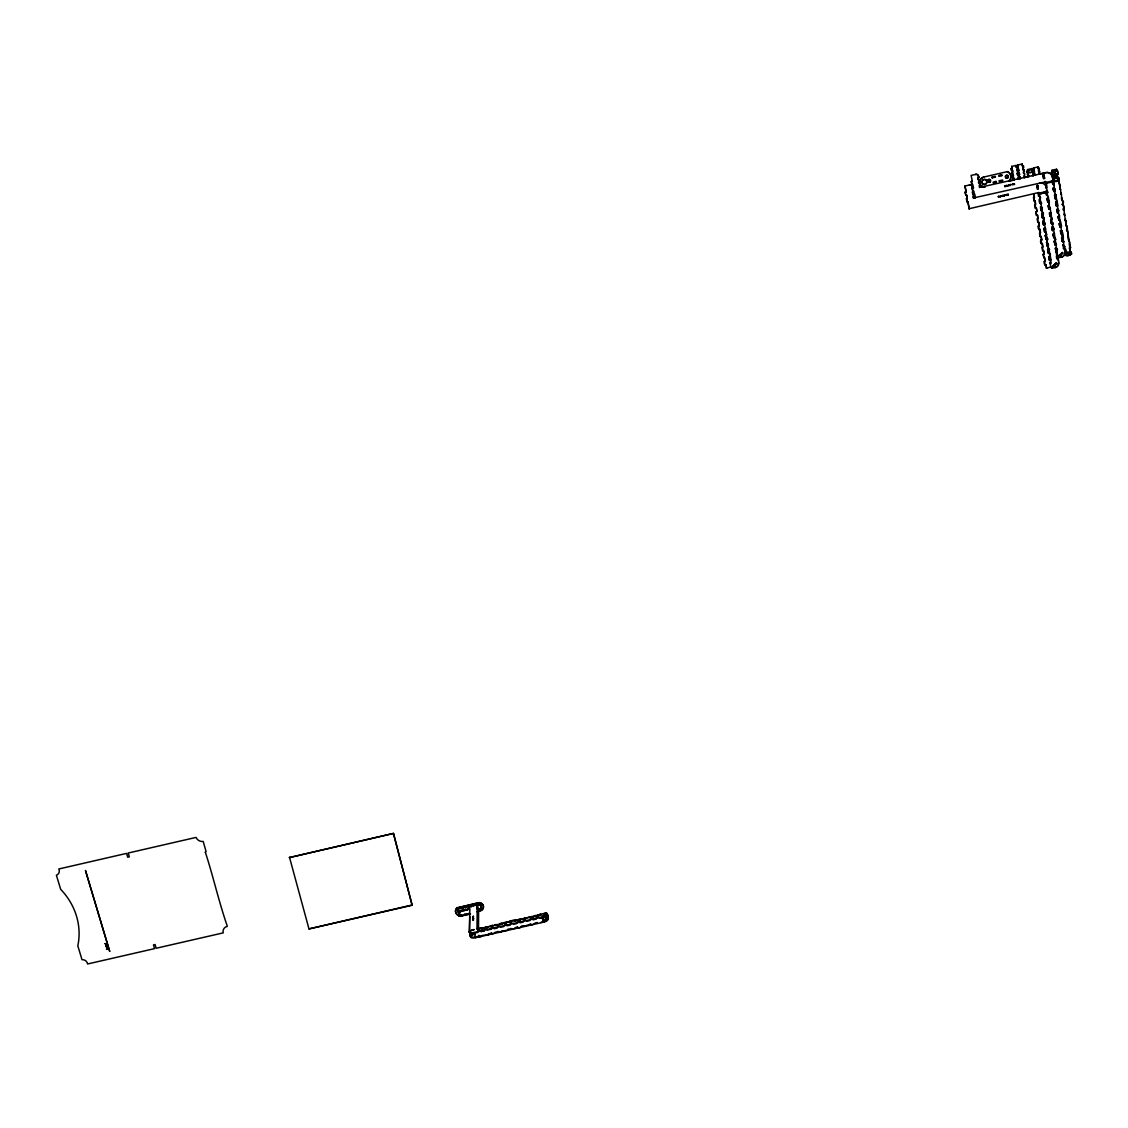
<?xml version="1.0" encoding="UTF-8"?>
<svg xmlns="http://www.w3.org/2000/svg" width="1128" height="1128" viewBox="0 0 1128 1128"><rect width="100%" height="100%" fill="white"/><g stroke="black" fill="none" stroke-linecap="round" stroke-linejoin="round"><path stroke-width="1.5" d="M482.474 928.922C485.872 926.398 491.329 926.906 495.502 925.059M478.709 935.902C477.905 937.847 483.151 936.367 481.952 935.465L488.635 934.731L488.452 933.674M490.765 929.204L487.507 929.951M475.396 933.265C471.349 933.152 474.676 932.814 477.75 932.489C476.538 930.783 481.473 929.655 481.007 931.742L484.264 930.685M481.501 928.936L481.289 927.808L477.158 928.753M479.894 935.916L479.104 935.605M476.947 911.706L480.161 910.677A4.329 4.075 -2.5 0 0 483.362 905.756A4.329 4.075 -2.5 0 0 478.159 902.752L457.263 907.828A4.78 4.498 -1.5 0 0 459.279 915.739L459.293 915.457A4.78 4.498 -1.5 0 1 457.277 907.532M477.807 929.401L477.779 930.896L478.596 929.218L477.99 930.149M480.161 910.959A4.329 4.075 -2.5 0 0 483.362 906.038A4.329 4.075 -2.5 0 0 478.159 903.034L478.159 902.752M478.54 929.007L478.61 909.027L477.299 909.337L478.794 909.746L478.61 909.027M477.341 929.5L477.525 904.712L471.292 906.136M477.37 928.062L477.525 904.712M475.114 934.238L471.969 934.915L472.153 935.662M470.432 932.828L470.348 936.113A5.287 1.946 -15.1 0 0 475.452 936.959L475.452 936.649M473.986 929.782L470.813 930.515L473.986 929.472M475.396 932.955L474.507 932.926M473.478 920.067L473.309 918.671M473.323 918.009L473.506 918.742L473.337 917.346M472.844 918.897L473.365 916.021L472.872 917.572M470.376 935.013L471.955 934.647L470.376 935.323L469.431 931.305M472.815 920.222L473.422 918.643M539.367 915.372L539.452 914.498L546.389 912.904A5.386 5.062 -5.9 0 1 547.658 918.107L547.785 919.63A4.075 1.509 -14.3 0 1 543.936 922.07L475.635 937.706A5.287 1.946 -15.1 0 1 470.545 936.846L470.658 931.925M474.507 933.237A5.287 1.946 -15.1 0 1 469.403 932.391L469.812 908.787L459.674 911.114A2.2 0.775 -15.2 0 1 457.559 910.789L457.742 911.509A2.2 0.79 -15.2 0 0 459.857 911.833L459.674 911.114M469.403 932.391L469.812 916.556M468.458 906.503L471.292 905.855L468.487 906.602M468.839 914.061L468.656 913.342M468.642 907.222L471.476 906.856M461.874 914.907L462.043 915.922L465.272 914.131C464.68 915.682 468.092 914.949 466.964 913.736M461.86 915.203L460.154 915.583L459.237 911.974L460.943 911.593C459.886 910.197 463.072 909.478 462.635 911.198L464.341 910.804C463.284 909.422 466.47 908.703 466.033 910.423L467.739 909.732M465.272 914.131L463.552 914.808M465.61 907.152L465.793 907.871M462.776 907.8L468.444 906.785L468.628 907.504M458.856 915.837L458.729 913.581L458.856 915.837A2.2 0.79 -15.2 0 0 460.957 916.162L470.531 913.976M457.742 911.509L457.63 909.267L462.762 908.096L462.945 908.815M289.501 857.294L308.973 928.922L412.143 905.262L393.517 833.395L289.417 857.576L393.517 833.395M457.94 911.607L458.546 910.564M482.897 927.639L482.262 928.668L477.144 929.063M492.316 925.482L490.793 925.834M505.414 923.268C502.242 922.309 498.322 926.173 495.502 924.749M501.72 923.832L504.851 922.408M506.458 922.253L505.837 923.282M520.6 919.01L520.361 919.856M525.324 917.924L525.084 918.77M530.033 916.852L529.793 917.684M530.019 917.346L533.699 916.486M538.423 915.414L534.728 915.569L534.644 916.458M1052.903 223.978L1052.762 223.104M308.973 928.922L412.185 904.966M540.918 914.935C541.059 913.003 538.465 916.641 537.859 914.85M534.122 916.5L538 915.287M519.204 919.517C522.786 918.573 527.537 918.404 530.019 916.655M506.613 923.183L506.444 922.041L523.928 918.742M516.046 921.026L515.863 919.884L519.091 919.658M511.322 922.098C510.279 920.293 514.269 919.588 514.664 921.026M505.048 923.465L504.865 922.718L509.574 921.632L509.771 922.38M481.318 928.189L501.622 923.705M487.564 926.751L487.381 927.766M482.84 927.836L481.289 927.808M470.757 932.292L471.081 933.871L472.519 933.335M1046.685 187.84C1042.089 173.881 1048.955 186.444 1046.121 188.235M1041.313 203.576L1040.932 202.222M1059.967 188.023L1060.376 189.363M1061.702 198.443L1061.744 199.529M1058.614 211.19L1057.994 209.822M1063.45 208.835L1064.071 210.203M1053.679 229.351L1053.637 228.279M1048.335 244.959C1047.686 241.646 1048.702 245.622 1048.42 245.157M1066.538 229.731L1067.469 229.153L1066.186 225.685M1067.765 234.709L1068.174 236.034M106.822 947.365C107.95 947.844 106.934 949.621 106.624 947.393M534.728 915.964L530.033 916.951L530.216 917.698L533.347 916.979M525.295 918.121L523.787 918.277M506.345 922.535L504.935 922.591M501.819 924.354L501.734 923.437M496.983 924.593L495.671 925.045M497.096 925.439L497.011 924.509M1054.06 170.821L1054.13 172.528M1054.102 185.373L1054.045 183.949M1048.279 198.429L1048.391 197.174M1043.809 219.326L1043.908 218.056M1050.901 214.01L1050.859 212.6M1062.731 203.463L1062.491 204.535M1058.459 211.359L1058.952 210.302L1057.768 209.836M1045.557 229.661L1045.501 228.265L1043.992 228.321L1044.599 231.874L1043.992 228.321M1063.182 208.821C1064.987 208.356 1064.028 204.774 1062.364 204.718M1052.65 224.359C1054.708 223.499 1050.661 222.301 1052.847 222.977M1064.465 213.841L1065.382 220.425M1066.2 224.19L1066.073 225.459M1067.92 234.525C1067.92 236.175 1067.722 239.799 1069.245 241.223M470.912 932.419L470.884 933.406M1069.64 244.832L1070.105 246.369M487.479 926.948L485.999 926.722M1059.121 255.52L1060.193 254.491L1061.011 255.139C1059.939 257.099 1058.233 255.492 1060.447 254.519M1061.251 253.462C1063.394 250.416 1061.124 255.52 1061.504 253.49M1061.829 254.082L1063.14 253.081L1062.308 252.432M1052.918 265.912L1053.975 264.883L1054.807 265.545C1054.257 267.942 1051.987 264.868 1053.749 266.575M1055.864 264.516L1055.047 263.853L1056.358 262.866L1056.936 263.487L1055.864 264.516L1056.936 263.487M1053.171 265.94L1054.229 264.911M1056.358 262.866L1055.047 263.853M1053.496 266.532L1054.807 265.545M543.893 921.167L545.233 920.589L544.373 919.842M547.024 918.093L543.047 921.012L547.024 918.093L545.43 914.371M542.737 919.771L542.131 917.275L543.484 916.697M529.934 917.135L525.31 918.037L525.493 918.784M1059.869 187.84L1058.642 177.829L1059.305 184.047M1047.207 193.367L1047.517 191.957M1040.086 198.697C1040.157 195.75 1041.031 197.767 1040.129 198.782M1048.744 203.844C1050.45 202.307 1048.18 198.965 1048.222 197.019M1056.894 204.647C1059.869 210.513 1055.272 196.399 1055.963 194.524M1061.18 192.916L1061.462 194.608M1061.603 198.26L1061.434 194.58M1044.866 223.104L1043.978 222.977L1043.033 212.882M1043.611 219.452C1046.008 218.888 1041.905 217.013 1043.992 217.93M1059.136 216.675C1059.587 212.445 1059.601 218 1059.502 220.2M1064.663 213.7L1063.901 214.687L1065.17 215.363M1045.148 229.872L1046.854 238.487L1045.303 228.166M1065.523 218.888L1065.1 220.087M1046.234 234.962L1045.952 233.284M1053.778 229.548L1054.074 233.961C1050.506 234.187 1055.963 238.812 1053.566 237.684M1065.325 220.51L1066.242 225.6M1054.201 234.835L1054.398 233.214M1061.744 232.185L1061.927 230.563L1060.39 230.775L1060.785 233.143M1067.243 229.238L1066.947 230.62M1067.666 234.511L1067.751 230.887L1066.848 230.746M1050.535 259.059C1051.705 264.22 1049.703 251.163 1048.575 248.738M1069.189 239.474L1069.034 241.18M1056.809 250.275L1057.288 249.302L1056.203 248.104M1049.731 255.548L1050.154 254.35M1070.049 244.621C1069.739 237.106 1068.174 246.412 1070.571 247.751L1069.457 247.934L1070.218 252.46L1071.332 252.291L1071.6 253.913A5.978 5.612 -56.3 0 1 1065.636 255.309L1065.114 253.659C1068.822 253.56 1062.9 242.887 1065.96 253.462M1068.019 252.376C1066.087 255.168 1071.515 253.067 1067.976 252.263M510.758 922.126L511.153 920.97M515.468 921.04L514.368 920.434M492.09 926.694L492.301 925.284M538.902 915.217L539.452 914.498M1054.045 170.666L1055.512 171.385L1054.116 172.654M1054.172 185.514L1052.255 177.025A5.922 5.555 -60.1 0 0 1045.726 172.626L1039.043 174.191L1039.381 171.103L1039.875 172.542M1055.216 189.504C1055.357 192.987 1054.567 187.544 1055.343 189.321M1060.574 189.377L1061.039 194.467M1055.441 196.004L1056.414 194.932L1055.145 194.256M1042.272 207.876C1042.427 211.345 1041.623 205.93 1042.399 207.693M1062.661 203.322C1065.833 201.404 1059.178 199.318 1062.266 198.049M1063.14 203.237L1062.167 204.309L1063.436 204.986M1049.026 205.465L1048.166 205.663L1048.772 209.244L1050.436 208.652L1050.027 207.326M1042.512 214.362L1043.485 213.53L1042.864 212.727M1051.423 219.72C1051.592 213.742 1050.647 212.416 1049.985 207.411M1064.395 213.685L1064.042 210.161M1051.62 219.424C1052.241 215.97 1052.325 219.213 1050.563 219.932M1044.274 224.712L1044.909 223.429M1060.658 227.109C1061.307 225.092 1061.251 221.37 1059.446 219.918M1053.989 234.906L1055.681 243.521L1054.342 233.299M1061.518 232.269C1063.154 251.981 1064.747 232.424 1061.236 230.535M1048.645 250.487L1049.604 249.697L1048.8 248.78M1057.077 251.798C1055.681 251.079 1059.164 248.696 1056.301 248.639M1064.113 247.709L1065.058 251.854A4.512 4.23 -56.3 0 1 1061.518 257.156L1061.265 257.128A4.512 4.23 -56.3 0 0 1064.804 251.826L1064.31 245.989M1064.367 247.737L1065.072 246.679L1064.268 246.003M971.842 184.795C974.197 185.824 968.881 181.608 972.35 181.34L971.095 175.432L975.79 174.389A2.538 2.411 -61.8 0 1 978.625 176.278L978.836 177.519L977.75 177.73L978.314 179.662L977.75 177.73M1011.619 166.436L1012.197 168.368L1011.619 166.436L1016.159 165.421L1016.497 167.367L1016.159 165.421M1017.639 165.026L1018.217 166.958L1017.639 165.026L1022.194 164.011L1022.518 165.957L1022.194 164.011M1011.097 168.58L1011.675 170.525L1011.097 168.58L1012.197 168.368M1016.257 167.367L1018.217 166.958M1022.278 165.971L1023.378 165.76L1023.181 169.849L1022.617 167.917M983.024 186.769A5.005 4.738 -61.4 0 1 983.461 177.124L1007.177 171.639A5.541 5.231 -61.1 0 1 1008.841 181.298L1008.615 181.298M1011.435 170.525L1012.535 170.314L1012.338 174.417L1011.774 172.471M1018.556 168.918C1015.595 167.889 1016.483 173.063 1018.88 170.864L1018.316 168.918L1018.88 170.864M978.103 179.662L979.174 179.465L979.527 181.411C977.779 180.72 978.484 184.71 979.865 183.356L979.682 187.431L979.132 185.5M971.264 181.537L972.35 181.34M991.935 177.11L995.347 176.363L995.474 177.11L992.048 177.857M1001.735 174.868C997.265 174.854 997.688 177.589 1001.861 175.615L1001.326 174.91M1022.941 169.863L1024.041 169.651L1024.379 171.597C1022.631 170.892 1023.322 174.91 1024.703 173.543L1024.52 177.632L1023.942 175.7M1033.488 167.973L1033.981 169.411L1033.488 167.973L1038.042 166.958L1038.282 168.41L1038.042 166.958M1027.509 169.581L1027.989 170.977L1027.509 169.581L1032.05 168.565L1032.289 169.975L1032.05 168.565M1012.098 174.417L1013.198 174.205L1013.014 178.294L1012.436 176.363M1017.259 173.218L1019.218 172.81L1019.557 174.755L1017.597 175.15L1017.259 173.218L1017.597 175.15M1026.889 171.188L1027.368 172.584L1026.889 171.188L1027.989 170.977M1032.05 169.975L1033.981 169.411M1038.042 168.41L1039.142 168.199L1038.775 171.301L1038.282 169.863M964.905 186.021L966.174 191.901L964.905 186.021L969.601 184.978A2.538 2.397 -61.5 0 1 972.435 186.867L972.815 194.129L972.265 192.183M1027.129 172.598L1028.228 172.387L1028.468 173.797L1027.368 173.994L1028.947 176.602L1023.97 177.716M1032.289 171.385L1034.235 170.864L1034.475 172.302L1032.529 172.795L1032.289 171.385L1032.529 172.795M1038.521 171.301L1039.635 171.103M996.235 181.495C991.738 181.495 992.217 184.202 996.362 182.242L995.827 181.537M999.196 180.762L1002.623 180.015L1002.75 180.762L999.323 181.495L999.422 180.748M1012.775 178.309L1013.86 178.097L1014.199 180.043L1008.897 181.227M1019.881 176.701L1020.22 178.633L1019.881 176.701L1017.921 177.096L1018.26 179.042M969.601 184.978L969.389 184.978A2.538 2.397 -61.5 0 1 972.209 186.867L972.435 188.094L973.506 187.854L972.703 184.597M973.506 187.854L971.575 188.305L972.773 190.04M1027.608 175.404L1028.708 175.192M1032.769 174.191L1033.248 175.601L1032.769 174.191L1034.714 173.754L1034.968 175.192L1034.714 173.754M1033.008 174.191L1033.868 173.994L1033.615 172.499M1052.015 170.257L1052.565 172.006L1052.015 170.257L1056.569 169.242L1058.304 174.304C1055.85 173.613 1058.769 181.016 1057.74 176.264M979.471 187.431L1045.98 172.626A5.922 5.555 -60.1 0 1 1052.509 177.011L1054.102 183.85M980.542 187.234L983.785 187.093M1017.273 179.267L1020.614 178.492M1032.346 175.756L1035.687 174.981M965.103 192.098L965.892 195.356L965.103 192.098L966.174 191.901M1051.451 172.203L1052.297 175.714L1051.451 172.203L1052.565 172.006M973.859 191.097C972.519 190.138 976.298 196.187 975.114 198.232M1008.432 184.992L1010.561 184.541L1010.688 185.288L1008.559 185.725L1008.432 184.992L1010.561 184.541M1014.495 184.4L1014.128 183.653L1012.239 184.104L1014.368 183.653L1014.495 184.4L1012.366 184.837L1012.465 184.104M1004.625 185.866L1006.768 185.429L1006.895 186.176L1004.752 186.613M965.681 195.356L966.752 195.158L967.048 201.856L966.259 198.598M972.604 194.115L973.675 193.917L973.506 197.992L972.942 196.061M1052.043 175.714L1053.157 175.517L1053.735 179.028L1052.875 179.225M1057.782 178.027L1058.896 177.815M973.295 197.992L1045.303 181.904M1052.001 180.804L1052.861 184.4L1052.001 180.804L1052.861 180.607M1046.544 182.313L1048.166 181.989L1048.321 182.877L1046.699 183.187M1049.435 182.553L1051.07 182.228L1050.915 181.354L1049.294 181.678L1049.689 182.553L1049.548 181.678M966.823 201.856L967.894 201.658L969.163 208.765L967.894 201.658M998.421 196.427L1000.55 195.99L1000.677 196.737L998.548 197.174L998.421 196.427L998.548 197.174M1002.228 195.539L1004.357 195.102L1004.484 195.849L1002.355 196.286L1002.228 195.539L1002.355 196.286M1006.021 194.65L1008.15 194.213L1008.277 194.961L1006.148 195.398L1006.021 194.65L1006.148 195.398M1052.607 184.4L1053.721 184.202L1054.525 189.053M1053.806 191.563C1056.146 191.845 1051.649 190.773 1053.199 187.981L1054.06 187.784M968.952 208.765L1039.057 192.465L1040.707 202.236M1045.755 191.365L1046.601 194.947L1045.755 191.365L1046.854 191.168M1041.919 192.55L1040.298 192.874L1040.693 193.748L1042.075 193.424L1041.919 192.55L1042.075 193.424M1043.047 192.225L1044.669 191.915L1044.81 192.789C1043.019 194.58 1042.864 190.829 1043.442 193.099M1041.821 193.424L1040.693 193.748M1043.188 193.099L1044.81 192.789M1033.417 197.442L1034.263 201.024L1033.657 193.663L1034.517 197.245M1046.361 194.947L1047.461 194.749L1048.067 198.331L1046.995 193.452L1047.954 192.38L1046.699 191.704M1054.412 195.144L1055.258 198.725L1054.821 190.801M1034.024 201.01L1035.123 200.826L1035.476 208.172L1034.63 204.591M1039.156 199.811L1040.27 199.628L1039.071 193.988M1046.953 198.528L1047.813 202.109L1046.953 198.528L1047.813 198.331M1047.207 198.528L1048.067 198.331M1055.004 198.725L1055.864 198.528M1039.367 201.01L1039.762 203.392L1040.876 203.195L1041.595 207.439M1047.56 202.095L1048.673 201.912M1055.611 202.293C1056.612 199.036 1056.668 211.641 1055.864 202.307M1035.236 208.158L1036.336 207.975L1036.942 211.542L1035.842 211.726L1036.449 215.293L1037.548 215.11L1037.901 222.427L1037.055 218.846M1040.369 206.96L1041.229 206.762M1056.203 205.86L1057.317 205.677L1058.022 209.85L1057.655 209.23M1040.58 208.144L1040.975 210.527C1043.64 208.849 1042.413 220.256 1041.891 209.173M1048.772 209.244L1049.618 209.032M1058.261 212.797L1057.401 212.995L1056.809 209.427L1057.909 209.244M1036.449 215.293L1037.548 215.11M1042.441 213.897L1041.581 214.094L1042.681 213.911M1041.778 215.279L1042.187 217.662L1043.047 217.464M1049.562 213.996L1049.971 216.364L1050.831 216.167M1058.402 218.931L1057.994 216.562L1058.854 216.364L1060.616 225.388M1057.994 216.562L1059.107 216.379L1058.304 211.599M1037.661 222.413L1038.761 222.23L1039.367 225.783C1035.941 225.515 1041.031 234.469 1038.507 225.981M1045.332 228.138L1044.5 224.585L1043.4 224.768L1042.794 221.215L1043.64 221.017M1058.6 220.115L1059.714 219.932M1038.268 225.967L1039.367 225.783M1043.4 224.768L1044.923 224.514L1044.796 223.231M1050.774 221.116L1053.721 228.152M1051.169 223.485L1052.283 223.302M1059.587 226.051L1059.192 223.682L1060.052 223.471M1038.874 229.52L1039.974 229.337L1040.326 236.64L1039.48 233.073M1052.015 227.052C1054.06 235.569 1050.112 226.376 1052.621 226.841M1060.362 225.36C1063.986 225.586 1058.445 228.406 1060.898 227.052L1061.49 230.606L1060.39 230.775M1044.599 231.874L1045.459 231.677M1052.368 230.591L1054.031 229.167L1053.073 228.039M1040.086 236.612L1041.186 236.443L1041.778 239.982C1039.607 239.432 1040.524 244.818 1042.385 243.535L1042.737 250.811L1041.891 247.243M1047.729 243.648L1045.205 235.428L1046.939 234.455L1045.98 233.327M1052.96 234.131L1054.074 233.961M1040.679 240.165L1041.778 239.982M1045.797 238.967L1046.897 238.798M1061.575 237.881L1062.421 241.448L1061.575 237.881L1062.435 237.67M1041.285 243.704L1042.385 243.535M1046.403 242.52C1047.39 239.305 1047.475 251.77 1046.657 242.534M1054.158 241.223L1055.018 244.79L1054.158 241.223L1055.018 241.025M1062.167 241.42L1063.281 241.237L1064.085 246.017M1046.995 246.059C1049.519 244.184 1048.405 255.591 1048.025 245.382M1054.765 244.762L1055.864 244.593L1056.555 248.668M1062.759 244.959C1063.366 243.436 1064.437 249.796 1063.351 248.498M1042.484 250.783L1043.583 250.613L1044.19 254.138L1043.09 254.308L1045.388 261.202C1043.217 260.638 1044.133 266.011 1045.994 264.727L1046.587 268.252L1045.741 264.699L1044.895 264.897M1047.602 249.584L1048.448 253.151L1047.602 249.584L1048.702 249.415M1056.203 251.868L1055.357 248.301L1056.457 248.132M1065.452 248.95L1064.606 249.147M1048.208 253.123L1049.054 252.926M1055.949 251.84L1056.809 251.643M1057.063 251.671L1056.231 251.995M1048.8 256.648C1050.69 254.815 1047.08 261.076 1050.506 260.018L1051.099 263.543L1049.999 263.712M1056.583 250.36L1057.655 255.196C1055.47 254.646 1056.386 260.018 1058.247 258.735L1058.84 262.26A4.498 4.23 -55.8 0 1 1055.314 267.547L1051.663 268.309L1051.381 266.687L1051.663 268.309M1070.218 252.46L1071.332 252.291M1065.114 253.659L1066.214 253.49M1057.585 256.296L1056.739 256.493L1057.838 256.338L1058.12 257.959L1057.838 256.338M1057.867 257.917L1061.518 257.156M1044.288 261.372L1045.388 261.202M1049.392 260.187L1050.506 260.018M1057.148 258.904L1058.247 258.735M1049.773 262.359L1050.619 262.161M1051.634 266.73L1046.347 268.224M457.263 907.828L478.159 903.034M476.397 905.728L477.708 905.431M466.95 914.032L468.656 913.638M472.688 916.838L473.464 916.655M472.66 918.164L473.436 917.98M472.632 919.489L473.407 919.306M546.417 913.201L544.894 913.243L545.106 914.286L546.417 913.201A5.386 5.076 -5.9 0 1 547.686 918.418L546.206 918.756M477.99 929.655L478.794 929.472M538.07 915.908L534.94 916.613L534.757 915.88M477.793 929.895L478.582 929.712M477.793 930.389L478.582 930.219M469.22 931.657A5.287 1.946 -15.1 0 0 474.31 932.489L542.653 916.852A4.075 1.509 -14.3 0 0 546.516 914.413L546.699 915.16A4.075 1.509 -14.3 0 1 542.836 917.6L539.579 918.333C540.016 916.246 535.095 917.374 536.322 919.08L533.079 919.828C533.516 917.741 528.581 918.869 529.822 920.575L526.564 921.322C527.002 919.221 522.081 920.363 523.307 922.07L520.05 922.803C520.501 920.716 515.566 921.844 516.793 923.55L513.55 924.297C513.987 922.21 509.066 923.338 510.293 925.045L507.036 925.792C507.487 923.691 502.552 924.819 503.779 926.539L500.522 927.272C500.987 925.186 496.052 926.314 497.279 928.02L494.022 928.767C494.473 926.68 489.538 927.808 490.765 929.514M547.686 918.418L545.994 917.713M478.906 935.859L479.696 935.676M475.452 936.959L478.695 936.212M488.452 933.984L491.709 932.926M494.952 932.489L495.15 933.237L494.952 932.489L498.209 931.432M498.209 931.756C497.744 933.067 502.679 931.94 501.466 931.009L508.15 930.262L507.952 929.204M507.967 929.514L511.21 928.457M517.71 926.976C514.89 926.878 513.494 930.431 511.224 928.767M517.724 927.286C517.244 928.598 522.179 927.484 520.981 926.539C522.842 924.777 525.197 926.652 524.238 925.792M524.407 926.229L530.724 924.001M537.224 922.507C534.432 922.408 532.994 925.975 530.738 924.311M540.664 922.507L543.752 921.322A4.075 1.509 -14.3 0 0 547.602 918.883L547.503 917.67M495.136 932.926L491.893 933.984L491.709 933.237M1043.005 175.094L1043.992 174.925L1044.584 178.435L1043.597 178.605L1043.005 175.094L1043.597 178.605M1037.154 187.995L1036.759 185.655L1037.746 185.5L1038.338 189.011L1037.351 189.166M1036.759 185.655L1037.746 185.5M106.3 945.574C105.045 942.345 107.71 948.972 106.342 945.743M459.561 912.425L457.954 911.311M459.547 912.721L457.996 911.621M1066.03 220.538L1064.959 220.27M1043.978 222.977L1045.036 223.259M1066.891 225.713L1065.988 225.586M1046.601 238.473L1047.658 238.755M1062.957 240.842L1064.212 241.533L1063.253 242.562M1055.427 243.493C1057.359 244.649 1056.231 245.96 1055.653 243.465M1023.378 165.76L1023.716 167.705M1017.118 167.17L1017.456 169.115M1039.142 168.199L1039.396 169.651M1012.535 170.314L1012.859 172.26M1024.041 169.651L1024.379 171.597M1033.149 169.778L1033.389 171.174L1033.121 169.609M1056.569 169.242L1056.865 170.991M1007.177 171.639L1006.937 171.639A5.541 5.217 -61.1 0 1 1008.911 181.044M1034.235 170.864L1034.475 172.302M1057.726 170.793L1058.304 174.304M1028.228 172.387L1028.468 173.797M1019.218 172.81L1019.557 174.755M1033.629 172.584L1033.615 173.994M975.79 174.389L975.565 174.389A2.538 2.411 -61.8 0 1 978.399 176.278L978.625 176.278M1038.775 172.753L1039.015 174.191M1013.198 174.205L1013.536 176.151M1027.368 173.994L1027.848 175.404M1001.861 175.615L1001.509 174.868M1018.457 174.953L1018.781 176.899M1043.992 174.925L1044.584 178.435M1053.157 175.517L1053.735 179.028M978.836 177.519L978.399 176.278M983.461 177.124L983.686 177.124A5.02 4.738 -61.4 0 0 979.809 183.046A5.02 4.738 -61.4 0 0 985.379 186.769L985.167 186.769M1028.947 176.602L1028.468 175.207M1013.86 178.097L1013.959 180.043M979.174 179.465L979.527 181.411M1050.915 181.354L1051.07 182.228M996.362 182.242L996.01 181.495M979.865 183.356L980.204 185.302M1039.48 183.201L1039.734 183.201A5.908 5.555 -59.7 0 1 1046.262 187.586L1047.602 191.816M1059.953 184.16L1060.278 187.629M1006.895 186.176L1006.529 185.429L1006.655 186.176M1008.559 185.725L1008.658 184.992M1053.199 187.981L1054.06 191.563M545.684 918.671L546.558 919.419L545.021 919.25M543.71 920.42L544.57 921.181M1037.943 192.662L1038.55 196.244L1039.41 196.046M1044.669 191.915L1044.57 192.789M1008.15 194.213L1008.277 194.961M973.675 193.917L974.028 195.863M1004.357 195.102L1004.484 195.849M966.752 195.158L967.33 198.415M1000.55 195.99L1000.677 196.737M1035.123 200.826L1035.73 204.394M1039.762 203.392L1039.41 199.825M1040.763 203.971L1041.722 203.139L1040.904 202.25M1048.166 205.663L1049.012 209.244M1036.336 207.975L1036.942 211.542M1056.809 209.427L1057.655 213.009M1040.975 210.527L1040.622 206.974M1035.842 211.726L1036.688 215.307M1050.21 212.487L1049.364 212.797L1049.971 216.364M1042.187 217.662L1041.835 214.108M1038.155 218.663L1037.309 215.096M1042.794 221.215L1043.64 224.796M1038.761 222.23L1039.128 225.769M1059.192 223.682L1060.052 227.25M1067.469 229.153L1066.637 225.699M1039.974 229.337L1040.58 232.89M1061.829 234.131L1060.983 234.328L1060.644 230.803M1045.205 235.428L1046.051 238.995M1041.186 236.443L1041.539 239.968M1070.331 246.355L1070.571 247.751M1069.457 247.934L1070.472 252.489M1042.991 247.074L1042.145 243.507M1055.357 248.301L1057.401 258.932M1043.583 250.613L1044.19 254.138M1065.382 255.28A5.978 5.612 -56.3 0 0 1071.346 253.885L1071.6 253.913M1061.011 255.139L1060.193 254.491M1049.463 253.941L1050.464 254.604L1049.759 255.661M1043.09 254.308L1043.936 257.875M1044.796 257.678L1045.148 261.174M1055.314 267.547L1055.061 267.519A4.498 4.23 -55.8 0 0 1058.388 264.516M1049.449 253.885L1050.281 254.195M1060.602 189.391L1059.756 189.109M1048.279 196.935L1048.476 197.019M1067.314 230.873L1066.496 230.197M1063.845 210.161L1063.112 209.709M509.941 922.112L509.574 921.336M1047.249 238.586C1048.589 239.714 1046.46 241.152 1047.531 238.91M1062.745 235.808C1063.901 237.091 1062.238 238.304 1062.914 235.949M1069.034 252.559C1065.593 251.22 1068.653 256.112 1068.907 252.714M509.644 921.52L511.167 921.28M500.141 923.494L501.72 923.127M393.475 833.677L412.143 905.262M469.431 909.633C469.868 907.913 466.682 908.646 467.739 910.028M474.31 932.489L475.635 937.706M470.348 936.113L470.545 936.846M460.957 916.162L460.774 915.442A2.2 0.79 -15.2 0 1 458.673 915.118M457.63 909.267L457.813 909.986M487.507 930.262C487.973 928.161 483.038 929.289 484.264 930.995M485.999 927.033L486.196 927.78M473.365 905.657L473.548 906.39M478.596 929.218L478.78 929.965A1.621 1.523 -2.6 0 0 478.286 929.994M478.906 935.352L479.104 936.099M500.141 923.79L500.339 924.537M495.615 925.623L495.432 924.565M490.906 926.694L490.722 925.651M514.481 921.294L514.283 920.251M520.6 919.108L520.784 919.856M519.204 920.222L519.007 919.165M542.653 916.852L543.936 922.07M540.763 914.498L540.946 915.245M539.466 914.794L539.649 915.541M537.252 922.817L537.407 923.254M547.602 918.883L547.785 919.63M971.49 181.537L972.068 184.795M1014.128 183.653L1014.255 184.4M1004.865 185.88L1004.992 186.613M1040.932 240.193L1041.539 243.733M1044.542 261.4L1045.134 264.925M1048.123 198.655L1049.576 207.312M1050.746 214.235L1052.198 222.865M1057.994 258.693L1058.388 261.047M1050.817 219.946L1051.423 223.499M1053.214 234.159L1053.82 237.712M1042.765 214.362L1044.232 222.992M1048.885 250.529L1050.337 259.073M1037.492 185.5L1037.887 187.84M1046.657 238.769L1047.052 241.138M1037.013 185.655L1037.605 189.166M1049.054 256.69L1049.646 260.216M1050.013 262.401L1050.845 267.265M1062.308 199.783L1062.886 203.237M1063.168 204.972L1063.746 208.426M1065.777 220.524L1066.341 223.964M1067.497 230.859L1068.075 234.286M1068.357 236.02L1068.935 239.446M1071.064 252.263L1071.346 253.885M1055.695 196.004L1057.148 204.661M1065.368 253.687L1065.636 255.309M1058.261 216.576L1058.854 220.143M1063.013 244.987L1063.619 248.527M1046.798 182.313L1046.939 183.187M992.161 177.11L992.273 177.857M546.389 912.904L546.699 915.16M1058.642 262.796A4.498 4.23 -55.8 0 1 1058.628 263.374M981.91 181.608A2.552 2.411 -61.4 0 1 985.731 179.831A2.552 2.411 -61.4 0 1 985.519 184.076A2.552 2.411 -61.4 0 1 981.882 182.257M105.017 943.657L106.54 943.953L105.017 943.657M205.338 852.204C213.474 877.203 218.056 899.101 227.334 926.356A5.682 5.302 9 0 0 223.245 932.87L156.172 948.253L155.072 944.517L153.478 944.883L154.578 948.62L87.561 963.989A4.963 4.568 13.3 0 0 82.006 959.688L77.818 945.856A69.203 63.535 16.1 0 0 60.672 889.315L56.4 875.243A5.034 4.667 16.7 0 0 58.797 868.983L126.59 853.388L127.704 857.21L129.311 856.843L128.197 853.022L196.046 837.413A6.669 6.26 12.7 0 0 203.209 841.474L206.071 851.527L205.338 852.204M105.665 945.024L106.61 944.982L105.694 944.982M106.046 946.279L106.991 946.237L106.074 946.237M1053.496 171.301C1054.61 175.517 1057.345 168.453 1053.496 171.301M1055.568 239.235C1055.752 241.886 1054.807 235.949 1055.568 239.235M543.273 915.372L542.61 915.95L543.273 915.372M544.584 914.202L543.936 914.78L544.584 914.202M85.502 870.59L109.684 951.341L85.502 870.59M107.456 946.871L106.497 947.421L107.456 946.871M107.696 948.704L106.554 949.311L107.696 948.704M1018.02 171.061L1018.358 173.007L1018.02 171.061M1055.85 176.109A1.424 1.325 -60.1 0 0 1056.062 173.698A1.424 1.325 -60.1 0 0 1053.933 174.826A1.424 1.325 -60.1 0 0 1055.85 176.109M1056.569 181.354A1.833 1.72 -59.9 0 0 1057.274 178.294A1.833 1.72 -59.9 0 0 1054.384 179.338A1.833 1.72 -59.9 0 0 1056.569 181.354M1055.596 176.123A1.41 1.325 -60.1 0 0 1055.808 173.698A1.41 1.325 -60.1 0 0 1053.679 174.84A1.41 1.325 -60.1 0 0 1055.596 176.123M1056.316 181.368A1.833 1.706 -59.9 0 0 1057.021 178.294A1.833 1.706 -59.9 0 0 1054.13 179.352A1.833 1.706 -59.9 0 0 1056.316 181.368M1007.389 177.956A1.466 1.382 -61.1 0 0 1007.487 175.46A1.466 1.382 -61.1 0 0 1005.344 176.729A1.466 1.382 -61.1 0 0 1007.389 177.956M1007.614 177.956A1.466 1.382 -61.1 0 0 1007.713 175.46A1.466 1.382 -61.1 0 0 1005.57 176.715A1.466 1.382 -61.1 0 0 1007.614 177.956M989.51 182.158A1.452 1.382 -61.3 0 0 989.862 179.676A1.452 1.382 -61.3 0 0 987.62 180.72A1.452 1.382 -61.3 0 0 989.51 182.158M989.735 182.158A1.452 1.382 -61.3 0 0 990.088 179.676A1.452 1.382 -61.3 0 0 987.846 180.706A1.452 1.382 -61.3 0 0 989.735 182.158M985.35 184.287A2.552 2.411 -61.4 0 0 986.126 179.958A2.552 2.411 -61.4 0 0 982.135 181.608A2.552 2.411 -61.4 0 0 985.35 184.287M1030.809 172.57A1.466 1.382 -60.8 0 0 1031.119 170.074A1.466 1.382 -60.8 0 0 1028.891 171.16A1.466 1.382 -60.8 0 0 1030.809 172.57M477.821 908.66A2.2 2.073 -2.5 0 0 481.346 907.264A2.2 2.073 -2.5 0 0 478.314 905.093A2.2 2.073 -2.5 0 0 477.821 908.66M477.835 908.364A2.2 2.073 -2.5 0 0 481.346 906.968A2.2 2.073 -2.5 0 0 478.314 904.797A2.2 2.073 -2.5 0 0 477.835 908.364"/></g></svg>
